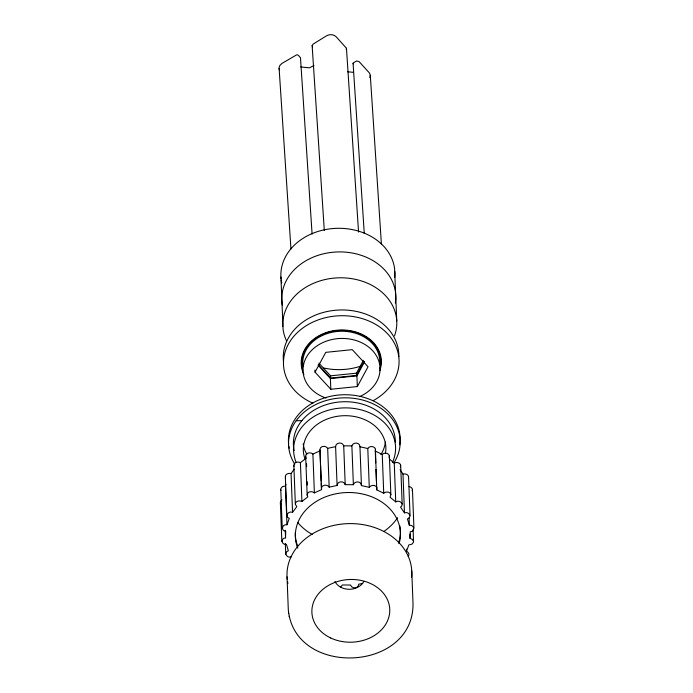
<?xml version="1.0" encoding="UTF-8"?>
<svg xmlns="http://www.w3.org/2000/svg" width="693" height="693" viewBox="0 0 693 693"><rect width="100%" height="100%" fill="white"/><g stroke="black" fill="none" stroke-linecap="round" stroke-linejoin="round"><path stroke-width="1.04" d="M291.32 556.825C286.98 558.653 283.255 552.477 288.357 550.736L286.426 544.377C281.427 545.192 280.319 538.184 285.542 537.846L285.724 531.271C280.422 530.786 282.129 523.856 286.971 524.757L289.258 518.416C284.225 516.493 288.366 510.524 292.55 512.352L296.786 506.678L295.357 504.322L293.858 465.505C293.589 462.162 298.059 461.347 300.416 462.664L306.315 458.047M295.357 504.322C295.079 500.987 299.549 500.164 301.905 501.481L307.805 496.864L307.155 495.14L305.665 456.323C305.431 452.564 310.663 451.879 312.898 454.071L314.388 492.888L321.552 489.63L321.301 483.16M353.274 63.877L353.127 63.661A1.204 0.97 -3.8 0 1 353.265 62.907L356.73 60.949L359.121 61.668L369.473 73.008L370.296 75.277L369.828 77.651M290.939 248.986L279.071 67.619L279.946 65.315L281.878 63.453L296.803 54.764L298.302 55.206L300.493 57.805L312.093 234.087M282.233 528.343L280.752 488.747L282.32 486.737L285.473 485.94L285.984 484.338M413.106 529.478L413.556 542.125L411.98 544.135L408.827 544.932L406.531 551.273C408.437 551.992 409.927 554.625 408.177 556.271M321.552 489.63C320.227 485.109 327.139 483.506 329.166 487.153L337.093 485.481C337.162 481.037 344.118 480.483 345.209 484.658L353.378 484.702C354.573 480.63 361.573 481.046 361.443 485.594L369.282 487.335L367.792 448.51C369.863 444.932 376.853 446.5 375.26 451.065L382.241 454.383C384.693 451.819 390.8 453.473 389.094 457.571M389.371 455.829L390.861 494.646L390.09 497.236L395.738 501.914C399.307 499.367 404.911 504.08 400.563 507.155L404.478 512.863C408.818 511.036 412.534 517.212 407.432 518.953L409.372 525.311C414.371 524.497 415.479 531.505 410.256 531.843L410.065 538.418L412.058 539.241L413.565 541.346M307.155 495.14C306.921 491.389 312.153 490.705 314.388 492.888M281.852 541.536L280.362 502.711L280.691 501.169L282.016 499.844M409.009 486.599C411.01 486.772 413.34 488.782 412.118 490.887M389.327 458.983L394.248 463.089C396.812 461.451 402.044 463.219 400.337 466.813M408.515 477.382C408.939 474.488 405.232 473.449 402.988 474.047L400.104 469.733M321.405 488.721L319.906 449.904C319.785 445.781 325.823 445.166 327.676 448.328L329.166 487.153M337.093 485.481L335.603 446.664C335.672 442.212 342.628 441.666 343.719 445.842L345.209 484.658M324.307 230.535L312.145 45.66L313.123 44.109L326.507 35.828C329.487 34.07 333.714 34.226 336.183 36.807L346.465 48.267L358.558 232.077M390.861 494.646C390.246 491.415 385.81 491.398 383.731 493.199L376.749 489.882L375.433 449.255M346.223 49.558L346.465 48.267M353.378 484.702L351.879 445.876C353.084 441.805 360.074 442.221 359.953 446.777L361.443 485.594M315.029 372.158L325.762 352.356L352.278 349.653L368.052 366.753L357.319 386.564L330.812 389.267L315.029 372.158L314.951 370.027M318.226 364.587L330.674 378.083L356.505 375.441L356.419 373.189L363.392 360.317M356.505 375.441L363.981 361.659M357.319 386.564L356.912 375.883L364.579 361.729M292.55 512.352L291.06 473.536L294.178 469.256M369.282 487.335C371.041 484.658 376.204 484.476 376.923 488.071M340.584 587.205L342.42 584.979L350.58 585.022C351.68 589.206 358.645 588.652 358.697 584.199L362.699 583.471M313.972 65.566L309.39 67.819L300.667 66.97M312.898 454.071L320.062 450.814L319.906 449.904M327.676 448.328L335.603 446.664M318.875 363.123L330.587 375.823L356.419 373.189M318.208 365.367L330.405 378.586L356.912 375.883M343.719 445.842L351.879 445.876M301.923 420.625L296.197 420.72M347.557 71.76L353.586 72.358M291.06 473.536C288.782 472.938 285.1 473.925 285.351 476.827L286.841 515.644M359.953 446.777L367.792 448.51M281.098 504.157L280.362 502.711M312.578 46.881L312.145 45.66M280.734 489.527L280.994 490.297M279.461 69.967L279.062 68.408M285.351 476.827L285.611 477.633M293.858 465.505L294.109 466.337M287.041 576.871L288.297 609.736C294.612 677.624 413.669 672.201 413.019 603.724L411.755 570.859M305.665 456.323L305.873 457.198M288.609 613.01L288.721 613.643M289.18 616.259L289.293 616.891M394.525 335.845A57.034 45.911 -2.2 0 0 396.76 320.963L394.577 268.477A57.034 45.911 -2.2 0 0 360.88 231.878L357.423 230.804A57.034 45.911 -2.2 0 0 335.429 228.369L331.713 228.647A57.034 45.911 -2.2 0 0 285.707 256.401L284.312 259.208A57.034 45.911 -2.2 0 0 280.916 276.957L283.099 329.452A57.034 45.911 -2.2 0 0 286.625 341.051M396.76 320.963L396.474 317.974A57.034 45.911 -2.2 0 0 362.786 281.384L359.32 280.31A57.034 45.911 -2.2 0 0 337.335 277.867L333.61 278.144A57.034 45.911 -2.2 0 0 287.604 305.899L286.218 308.706A57.034 45.911 -2.2 0 0 282.813 326.455M280.916 276.957L281.063 278.543M370.296 75.277L381.401 244.04M353.084 63.41L364.258 233.238M412.448 489.336L413.938 528.153M408.558 476.585L410.048 515.401M409.901 534.104L410.065 538.418M409.078 517.766L409.372 525.311M406.444 549.116L406.531 551.273M402.988 474.047L404.478 512.863M400.675 465.15L402.165 503.967M394.248 463.089L395.738 501.914M382.241 454.383L383.731 493.199M375.26 451.065L375.719 462.924M375.961 469.395L376.42 481.254M376.628 486.651L376.749 489.882M330.587 375.823L330.674 378.083M330.405 378.586L330.812 389.267M320.062 450.814L320.521 462.673M320.599 464.83L321.223 481.003M306.523 463.435L306.644 466.666M307.224 481.765L307.346 484.996M300.416 462.664L301.905 501.481M285.473 485.94L286.971 524.757M285.247 530.301L285.542 537.846M285.334 543.503L285.741 554.287M395.322 303.092A57.034 45.911 -2.2 0 0 395.764 295.088L395.478 292.099A57.034 45.911 -2.2 0 0 361.789 255.5L358.324 254.426A57.034 45.911 -2.2 0 0 336.339 251.983L332.623 252.269A57.034 45.911 -2.2 0 0 286.616 280.015L285.221 282.822A57.034 45.911 -2.2 0 0 281.826 300.58L282.103 303.569A57.034 45.911 -2.2 0 0 282.423 305.552M360.421 366.242A57.034 45.911 -2.2 0 1 345.963 369.282L342.238 369.56A57.034 45.911 -2.2 0 1 323.796 368.009M394.854 271.465A57.034 45.911 -2.2 0 1 394.689 277.477M281.722 282.917A57.034 45.911 -2.2 0 1 281.193 279.955M294.144 450.571A51.005 41.052 -2.2 0 1 300.788 422.046L302.607 419.776A51.005 41.052 -2.2 0 1 359.719 403.421A51.005 41.052 -2.2 0 1 395.348 442.117M295.954 461.928A51.005 41.052 -2.2 0 1 345.738 407.874A51.005 41.052 -2.2 0 1 392.498 462.361M385.377 442.065A41.303 33.247 -2.2 0 1 380.855 454.582M306.808 454.244A41.303 33.247 -2.2 0 1 303.188 443.858M305.206 459.459A41.303 33.247 -2.2 0 1 341.476 415.826A41.303 33.247 -2.2 0 1 385.403 453.473M399.601 444.845A55.856 44.958 -2.2 0 0 362.794 397.037A55.856 44.958 -2.2 0 0 296.526 416.995L294.733 419.586A55.856 44.958 -2.2 0 0 288.617 444.343M289.25 448.224A55.856 44.958 -2.2 0 1 288.877 446.292M393.875 462.898A55.856 44.958 -2.2 0 0 371.777 403.239A55.856 44.958 -2.2 0 0 296.639 420.079L294.846 422.661A55.856 44.958 -2.2 0 0 294.811 464.189M303.906 374.454A40.09 32.268 -2.2 0 1 339.544 330.041A40.09 32.268 -2.2 0 1 379.738 370.798M302.832 370.339A39.57 31.852 -2.2 0 1 340.861 330.414A39.57 31.852 -2.2 0 1 379.885 368.659M326.005 398.059A38.531 31.012 -2.2 0 1 310.49 351.516A38.531 31.012 -2.2 0 1 370.521 348.622A38.531 31.012 -2.2 0 1 360.057 396.413M302.971 366.147A38.531 31.012 -2.2 0 1 340.869 331.254A38.531 31.012 -2.2 0 1 379.643 364.475M312.881 403.205A57.822 46.544 -2.2 0 1 296.006 333.922A57.822 46.544 -2.2 0 1 383.913 330.266A57.822 46.544 -2.2 0 1 373.094 400.701M283.576 362.335A57.822 46.544 -2.2 0 1 338.556 310.04A57.822 46.544 -2.2 0 1 398.839 356.782M363.773 581.6A15.584 12.543 -2.2 0 1 349.177 589.293A15.584 12.543 -2.2 0 1 334.988 581.496M287.249 579.331A62.431 50.251 -2.2 0 1 349.263 523.605A62.431 50.251 -2.2 0 1 411.573 577.442M287.924 583.393A62.431 50.251 -2.2 0 1 287.604 581.774M397.617 517.697A58.273 46.907 -2.2 0 1 383.827 531.479M312.188 534.459A58.273 46.907 -2.2 0 1 297.765 522.513M399.757 525.675A52.564 42.308 -2.2 0 1 398.57 543.078M297.695 546.171A52.564 42.308 -2.2 0 1 295.287 532.553M297.773 548.224A52.564 42.308 -2.2 0 1 345.634 492.593A52.564 42.308 -2.2 0 1 399.194 543.338M330.622 637.941A38.964 31.367 -2.2 0 0 389.761 610.983A38.964 31.367 -2.2 0 0 332.068 583.593A38.964 31.367 -2.2 0 0 330.622 637.941"/></g></svg>
